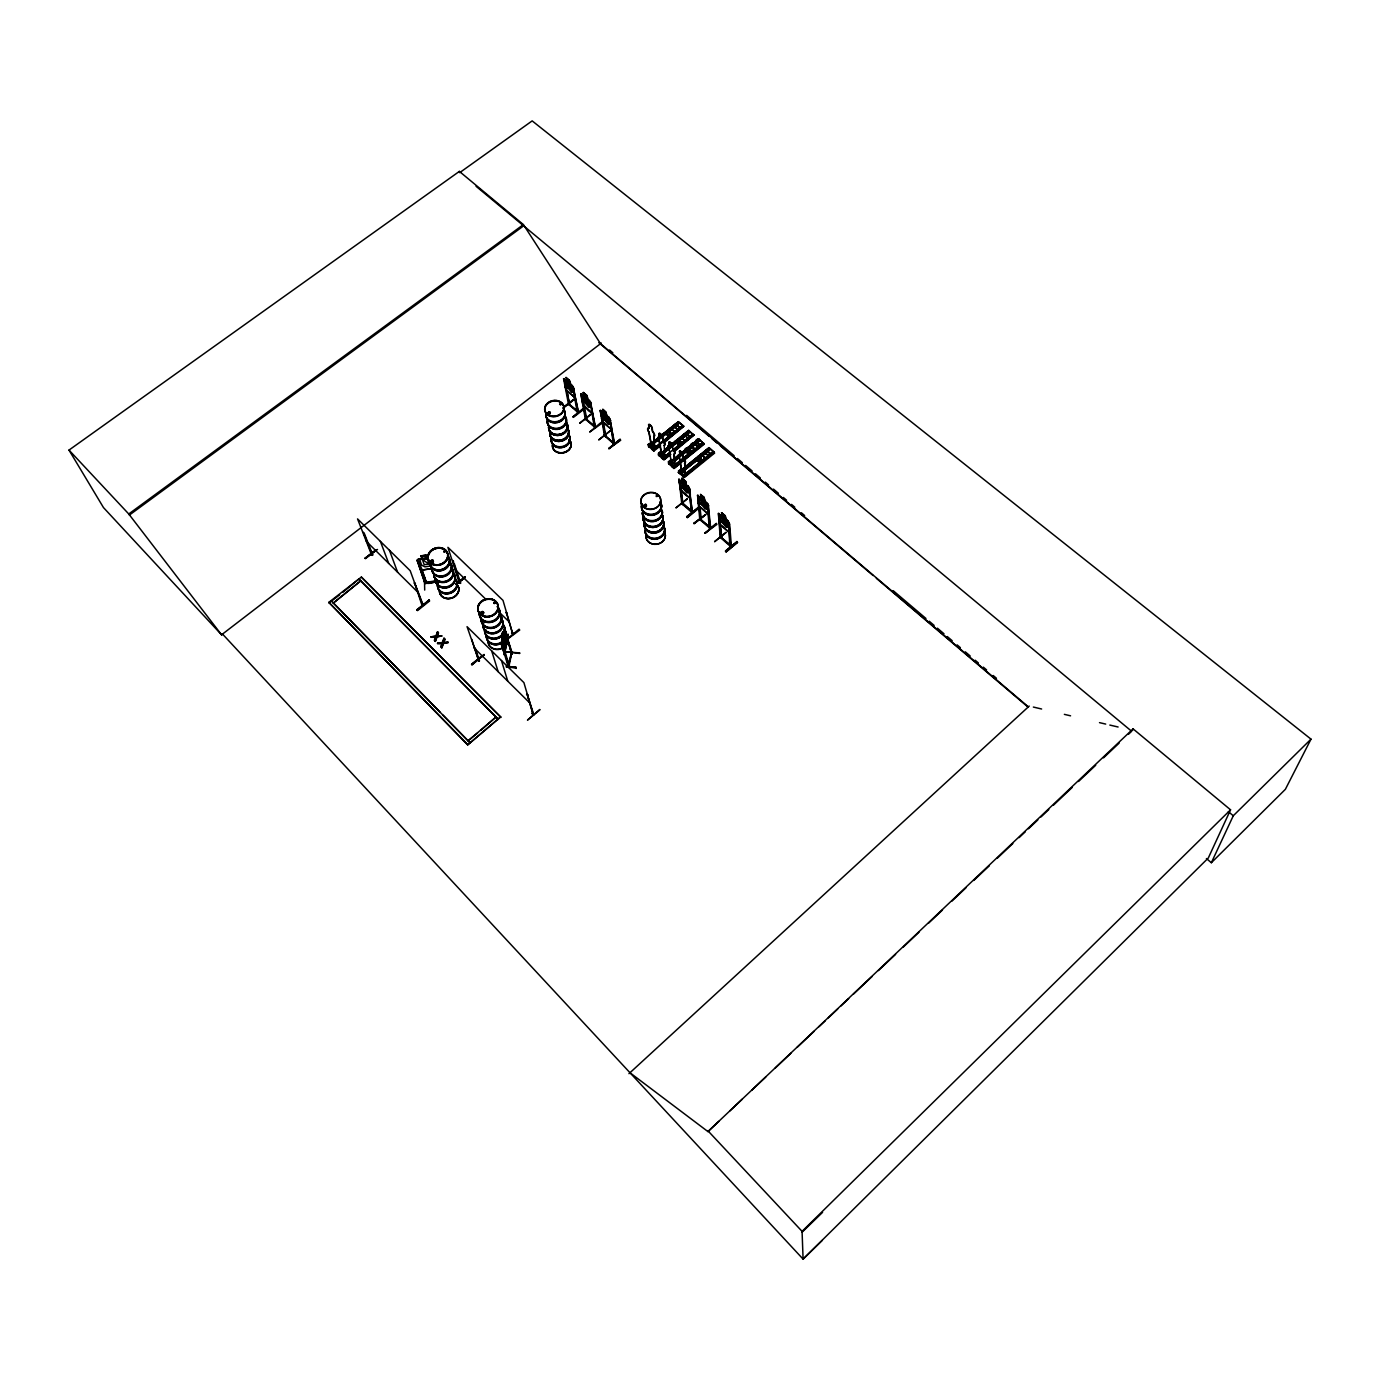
<?xml version="1.0" encoding="UTF-8"?>
<svg xmlns="http://www.w3.org/2000/svg" width="1380" height="1380" viewBox="0 0 1380 1380"><rect width="100%" height="100%" fill="white"/><g stroke="black" fill="none" stroke-linecap="round" stroke-linejoin="round"><path stroke-width="1.5" d="M508.789 665.798L507.909 665.695L511.583 652.826L504.839 630.591L511.773 654.31L512.17 652.947M508.599 665.177L508.22 666.747L501.63 644.512M509.151 665.436L508.858 666.782L511.928 652.016L508.254 666.592M508.944 664.815L502.958 644.84L502.096 646.064L502.958 644.84M511.928 654.034L505.494 632.109L512.17 653.051M650.204 445.568L652.43 444.36M651.584 445.792C652.74 451.726 650.36 443.17 650.48 445.654C653.206 445.999 648.41 442.859 650.084 447.172M652.585 444.998L651.877 444.015M661.244 454.175L661.865 457.418L659.985 453.537L661.451 454.969L660.399 454.244L661.848 454.486L662.072 453.002L662.883 453.848L662.072 452.916M661.089 454.71L659.985 453.537M661.089 454.106L661.244 455.141M670.266 463.283L671.698 463.266L670.128 461.886L671.732 465.974L671.543 463.042M670.577 462.662L671.077 463.68M672.146 461.645L672.716 462.455L672.232 461.489M683.031 471.46C682.652 469.597 681.168 473.443 681.375 471.477M502.803 631.747L501.44 636.404L502.82 631.73L501.492 644.633L504.373 631.178L503.597 634.352M662.279 453.52L662.555 453.02M652.343 445.016L656.535 447.914L656.345 446.413L652.861 448.517L653.016 449.725M501.406 642.045L501.578 644.633L505.011 630.625L503.579 634.593L502.613 631.73L505.649 637.94L505.701 642.321L504.649 646.668L503.459 646.961L502.286 638.94M680.875 472.667L681.134 471.546L681.272 472.805M502.027 642.149L501.889 635.99M729.865 545.135L730.624 545.928M731.262 546.256L729.83 545.962L728.606 523.192L729.606 524.055L731.417 546.497L720.188 536.561M720.412 537.614L730.917 546.721L730.503 544.738M721.723 537.993L720.705 525.763M721.378 537.614L718.859 514.706L719.446 515.896M506.357 667.196L516.275 667.799M516.137 668.524L516.206 667.334L506.408 666.143M709.355 527.885L710.873 528.35L709.199 527.091L709.355 528.005L707.267 505.27L708.647 505.805L707.267 505.27M710.666 527.471L709.355 527.16M699.919 519.587L699.729 518.621L710.735 528.333L708.199 504.511L697.521 495.23L699.781 519.501L710.441 528.764M701.282 520.036L700.212 518.276L700.574 519.553M691.397 511.376L689.068 488.744L692.57 512.394L681.582 502.682M692.07 512.636L681.772 503.648L679.029 479.102L680.012 486.83M683.169 503.303L682.048 502.337L682.824 504.528L681.461 489.589M613.168 442.721C614.635 442.186 614.755 445.723 613.548 442.238M613.307 443.567L614.755 443.998L609.874 419.779L613.358 443.636M478.343 659.726L479.067 661.193L467.044 626.658L523.917 682.634L533.422 715.116L532.145 713.357M532.387 714.236L533.836 714.754L527.005 693.812L533.266 715.133M533.75 714.581L532.025 713.253M605.579 435.338L604.664 434.441L605.182 435.649M614.566 443.843L604.181 434.769M594.211 426.92L590.45 402.856L595.608 427.3C592.244 425.713 596.85 427.593 594.366 425.506M585.741 418.64L594.745 426.679M586.569 418.658L585.586 417.795L586.12 419.813M589.415 400.183L590.64 402.339L580.739 393.731L585.344 419.106L595.211 427.61L590.657 402.184M511.652 632.954L513.015 633.437L511.566 632.989M506.27 612.306L512.929 634.645L503.01 600.404L447.931 547.343L459.212 582.67L460.644 583.102L458.885 581.601M578.548 412.275L568.318 403.288M479.067 661.193L477.791 659.45M697.486 459.281L697.486 460.247M697.435 459.885L698.315 458.419M690.38 451.329L690.38 450.363M453.192 561.746L452.709 560.539L460.23 583.43L459.385 581.239M677.201 442.48L678.063 441.031L680.116 441.497M657.794 496.093L656.794 495.42M657.363 495.765L656.656 496.075M657.398 495.455L656.276 496.61M643.839 505.132L644.374 506.684L645.875 506.495M645.702 506.236L644.218 505.718L645.305 504.235M646.271 506.477L646.271 504.58M371.462 554.57L357.541 518.897L410.205 570.716L422.832 605.423L422.09 603.25L422.211 604.561M422.453 604.561L423.246 605.078L421.866 604.595M423.143 604.975L414.552 582.826L421.694 604.423L423.16 604.906M371.755 554.484L371.755 553.311M519.829 652.913L504.097 651.757M511.238 652.223L511.79 653.292M504.028 644.615L505.097 640.268L503.666 635.438L501.527 642.045M506.046 632.161L505.184 633.386M502.838 634.041L502.148 636.853L502.579 633.178L501.837 635.99M559.625 404.133L560.315 403.478M560.832 404.737L560.625 403.495M549.913 413.931L550.292 412.948M494.299 603.664L493.919 602.474L494.782 603.25M547.601 412.672L548.429 414.259M548.033 413.155L548.343 413.431M504.7 641.717L503.976 644.633L502.596 639.803L503.631 635.438M507.236 641.528C498.542 680.875 511.945 619.637 507.064 637.56M494.558 602.18L494.954 603.112L494.109 602.715M483.052 611.65C485.898 613.565 479.843 615.704 480.809 612.427M481.258 612.858L481.43 611.909M483.138 612.116L481.344 613.462M443.911 551.207L444.809 551.103M444.809 551.81L444.291 550.913M430.646 561.625C429.956 560.039 434.7 563.696 432.199 560.056M431.198 560.315L433.096 560.107L433.165 562.229M586.138 400.511C585.672 398.648 591.192 400.062 587.138 401.908L589.95 407.204L586.586 401.96C585.655 404.996 582.412 401.27 585.775 400.7L583.102 395.525L585.914 400.39M591.313 411.999L592.02 410.24M592.158 410.153L591.416 412.172L583.723 405.444C579.048 395.318 587.518 413.569 591.434 411.896M1132.566 730.417L1133.066 728.864L1230.546 809.801L1208.294 858.015L803.091 1259.112L222.525 634.058L221.559 634.8L103.466 507.564L69 450.087L459.368 171.396L523.4 224.595L600.524 343.689L1028.359 706.87M605.389 417.122C604.664 417.088 610.65 415.604 606.493 418.778L609.287 424.091L605.923 418.83C605.027 421.883 601.594 418.071 605.113 417.571L602.474 412.396L605.665 417.467M610.616 428.852L611.392 426.92M610.702 429.025L611.495 427.041L608.873 417.122L609.995 419.227M441.807 647.893L443.291 643.184L448.138 642.252L443.446 643.598L441.807 647.893L440.858 646.668L442.169 643.304L437.495 643.322L442.428 642.39L444.032 638.164L444.981 639.389L443.705 642.683L448.293 642.683M720.222 537.441L718.376 513.377L727.846 520.674L729.52 530.265M435.338 641.424L436.822 636.715L441.669 635.801L436.977 637.146L435.338 641.424L434.372 640.199L435.701 636.836L431.043 636.853L435.959 635.921L437.564 631.73L438.53 632.954L437.236 636.232L441.807 636.232M437.495 643.322L442.583 642.804L444.032 638.164M431.043 636.853L436.115 636.352L437.564 631.73M441.014 647.099L442.169 643.304M443.705 642.683L444.843 638.957M701.385 520.139L700.039 507.702M434.528 640.613L435.701 636.836M437.236 636.232L438.374 632.523M519.691 653.482L503.976 651.343M691.018 511.169L691.76 511.808M533.646 714.047L532.645 712.994M605.855 436.201L603.405 422.487M477.929 660.071L477.773 659.657M604.337 435.614L614.221 444.291L610.115 419.123M586.828 419.606L584.223 405.72M568.491 404.15L563.575 378.776L573.356 387.297L572.131 385.141M421.694 604.423L422.729 605.32M1206.413 858.533L1211.347 862.724L1233.289 815.753L1311 739.145L532.163 120.888L459.661 172.672L459.368 171.396M372.203 555.278L371.841 554.105L372.669 554.795M371.013 553.553L372.082 554.587M371.289 554.398L372.272 555.26M508.651 665.885L508.927 666.523M684.325 485.915L687.292 486.243L685.412 487.589L688.12 492.884L684.773 487.571C683.428 490.383 680.012 486.467 683.963 486.295L681.409 481.12L684.584 486.26M1311 739.145L1285.367 789.326L1211.347 862.724M702.869 502.079L705.887 502.441L703.938 503.734L706.629 509.03L703.283 503.717C701.834 506.46 698.435 502.527 702.472 502.423L699.936 497.266L703.11 502.406M687.136 450.605C690.759 445.913 690.759 455.762 687.085 451.105M646.237 505.011L644.322 505.666M680.461 442.601L680.03 443.463M646.03 505.96L645.271 504.752M646.582 505.753L645.926 506.684M656.19 495.731L657.449 496.472M677.269 442.118L678.511 441.134M670.214 433.786L669.007 435.011L667.127 434.131M670.059 434.372L670.093 432.734M667.04 433.337L667.834 432.251M707.733 513.722L708.906 512.066L707.819 513.877L699.539 506.65L698.159 502.907L699.66 506.546L707.854 513.619M495.248 603.181L493.85 603.181M481.31 612.651L482.776 611.754M483.017 613.307L483 611.909M503.372 634.576L504.218 633.11M547.912 412.741C551.534 410.153 547.429 416.156 548.671 411.93M560.47 404.116L560.332 404.461M432.975 561.47L433.079 560.522M432.958 561.695L432.751 560.573M433.493 561.505L432.423 562.574L430.715 561.177M728.519 531.886L729.641 530.386M729.761 530.282L728.623 532.059L720.222 524.728L718.894 521.002M650.204 445.343L651.153 445.585M431.595 563.592L429.749 566.128L424.937 566.852L421.625 565.093L419.848 560.056L422.125 558.762L421.176 555.899M426.506 582.877L418.951 561.315L417.519 561.539L418.985 561.781M671.129 462.8L670.904 463.801M697.693 459.178L698.729 458.281M700.557 460.351L699.073 461.3L697.452 460.006M700.298 460.868L700.764 459.264M645.875 506.132L645.512 504.373L646.375 504.614M687.326 450.277L690.259 450.26M690.173 451.415L687.499 451.726M680.271 442.928L678.374 443.825L677.166 442.238M569.112 385.624C570.009 382.691 573.08 386.314 569.94 386.935L572.769 392.317L569.423 386.987C568.681 390.143 565.283 386.383 568.595 385.727L565.921 380.552L568.802 385.382M483.241 613.841L483.535 612.134M667.23 432.992L669.542 432.475M480.93 612.168L482.362 611.478M431.457 560.522L431.526 561.712M561.073 404.34L560.177 404.806M822.377 1240.292L803.091 1259.112L802.073 1231.357L1230.546 809.801M802.091 1232.202L822.566 1212.347M718.911 1121.267L707.957 1131.6L1133.066 728.864M729.848 1110.917L742.354 1099.101M751.738 1090.235L765.814 1076.952M775.198 1068.085L790.826 1053.302M797.088 1047.403L814.286 1031.153M818.961 1026.72L825.223 1020.803M828.345 1017.853L837.729 1008.987M840.851 1006.037L848.666 998.654M853.358 994.221L872.125 976.488M878.387 970.588L895.585 954.339M903.4 946.956L919.028 932.173M928.412 923.306L942.488 910.024M951.855 901.157L965.931 887.858M973.745 880.475L989.391 865.709M997.205 858.308L1012.834 843.542M1019.096 837.643L1025.34 831.726M1028.48 828.776L1037.846 819.91M1040.986 816.96L1048.8 809.56M1053.492 805.144L1072.243 787.411M1078.505 781.494L1095.703 765.245M1103.517 757.861L1119.146 743.096M1128.53 734.229L1131.652 731.279L476.066 186.3M418.485 559.159L417.088 560.487L418.382 559.09L421.935 558.693L420.969 555.83L426.179 555.053L427.11 557.917M628.952 1073.675L1029.221 706.077M539.735 709.475L527.471 720.119L539.908 709.872M527.971 694.761L526.556 694.175M726.104 551.931L737.507 542.392L726.104 551.914L725.466 550.948L736.972 541.581M729.779 545.152L730.779 545.928M729.192 522.779L727.846 520.674M729.606 524.055L728.209 523.52M477.532 733.022L468.079 740.818L496.231 716.824L480.689 730.434M467.665 744.907L500.681 716.858L361.37 577.064L328.837 602.353L467.665 744.907L500.681 716.858M714.685 541.443L726.139 532.508M725.276 515.827L721.533 512.774L725.276 515.827L727.139 521.243L727.553 526.47L725.932 527.125L720.602 520.415L720.17 515.171L721.895 515.809L721.792 512.877M716.306 523.486L704.939 533.284L716.91 524.417L716.289 523.451L705.025 533.301M704.939 533.284L716.393 523.865M725.5 518.639L725.035 515.913M720.222 524.728L719.135 520.985M484.225 654.896L471.46 664.349L482.172 655.586M472.029 664.918L484.07 654.448M484.121 654.724L471.908 664.763M478.722 660.347L478.291 659.088M478.895 660.658L479.171 659.795M507.064 639.095L519.087 629.159L519.725 630.073L507.15 639.389M693.726 523.4L705.68 514.619L693.778 523.4M694.192 523.434L705.68 514.619M705.577 514.447L694.209 523.762M507.219 613.203L505.839 612.651M690.949 511.118L691.984 511.808M704.404 500.492L704.266 497.542L700.574 494.54L704.266 497.542M686.705 516.81L698.073 507.564M686.636 516.741L698.108 507.875L687.275 517.724L698.625 508.427L698.004 507.461M706.715 502.51L708.199 504.511M471.719 639.233L478.722 661.089M698.608 497.749L698.039 496.559L700.833 520.467M689.448 488.382L688.223 486.191L689.448 488.382C691.915 500.354 689.275 499.077 681.168 490.59L679.892 486.743L681.289 490.504L689.396 497.49M690.034 489.589L688.672 489.072M687.533 498.732L676.096 507.771M676.079 507.788L687.43 498.577M682.979 476.169L711.666 453.002M686.447 472.512L683.497 476.186L683.359 475.013L686.861 472.857L687.016 474.341L682.807 470.563M682.669 476.066L713.201 451.502L683.341 476.635M714.167 452.088L683.997 477.049L714.167 452.088L708.958 447.638L678.374 472.374L684.377 477.514L714.65 453.054L708.958 447.638M682.41 481.137L682.1 478.274L685.619 481.327L685.929 484.207M683.687 476.945L714.219 452.364M685.619 481.327L681.962 478.377M684.946 473.564L684.704 462.938A5.175 1.777 51.4 0 0 683.48 457.729L683.135 454.572A2.605 0.897 51.5 0 0 681.202 451.588A2.605 0.897 51.5 0 0 679.616 451.553L679.736 454.9A5.175 1.777 51.4 0 0 679.512 458.85L681.479 470.563L684.946 473.564L684.704 462.938M678.563 470.839L682.065 468.7L679.098 472.374L678.563 470.839L678.788 472.564M678.977 471.201L682.065 468.7M678.477 472.46L708.992 447.948L709.751 448.931M683.566 468.7L708.734 448.069M684.17 469.407L708.026 450.087M678.356 472.339L679.736 473.375L710.372 449.466M684.566 469.58L708.475 450.311M708.716 450.691L680.047 473.823L708.837 450.777M680.513 473.599L680.495 470.891L682.358 474.755L680.219 471.098M455.797 584.068L464.784 576.875M456.142 584.137L465.164 576.961M456.176 584.413L465.198 577.237M456.245 584.689L465.302 577.409M669.455 464.456L668.231 461.869L671.318 459.385M698.573 439.237L668.765 463.404L671.715 459.73M684.635 449.984C699.971 460.264 677.132 450.38 687.706 447.517L692.915 452.261L687.706 447.517M690.431 445.343C705.767 455.59 682.928 445.757 693.485 442.877L698.694 447.603L693.485 442.877M695.537 441.255C710.873 451.467 688.034 441.669 698.591 438.805L703.886 443.705L673.975 468.51L668.403 463.352M670.421 464.387L669.852 462.11L698.591 438.805M671.129 461.593L674.803 464.387L671.129 461.593L669.317 449.656A5.158 1.76 51.6 0 1 669.49 445.671L669.11 442.497A2.588 0.897 51.6 0 1 670.68 442.532A2.588 0.897 51.6 0 1 672.612 445.499L672.733 448.862A5.158 1.76 51.6 0 1 673.992 454.089L674.579 464.577M679.736 454.9L679.961 454.71A5.175 1.777 51.4 0 0 679.754 458.66L681.72 470.373L685.187 473.375M674.078 460.23L679.098 456.142M682.479 453.485L699.591 440.082M674.182 460.316L679.46 456.142M682.582 453.572L699.988 440.617M674.492 460.402L679.529 456.366M682.893 453.658L691.294 446.913M694.658 444.222L699.695 440.168L698.608 439.099L704.249 444.17L683.428 460.748M674.751 460.799L679.788 456.745M683.135 454.055L698.263 441.911M674.837 460.886L698.384 441.997M684.463 463.128A5.175 1.777 51.4 0 0 683.238 457.918L683.135 454.572M673.13 467.182L676.079 463.507L676.649 465.353L674.061 463.111M672.629 467.165L694.037 449.38M697.418 446.723L700.747 443.981M672.215 466.992L702.8 442.635L703.576 443.618M701.661 444.602L672.543 466.957M681.151 461.42L673.63 468.044M684.342 458.85L703.766 443.204M673.889 468.424L680.375 463.387M416.881 609.736L429.007 600.076M416.812 609.667L417.519 610.633L429.629 600.921L428.921 599.972M688.706 430.37L665.022 449.587L688.706 430.37L693.968 435.252M662.003 452.381L658.916 454.848C657.26 451.277 665.833 449.466 658.76 453.658M663.642 451.018L687.136 432.233M687.378 432.613L658.864 455.417L687.499 432.699M688.499 430.819L690.104 432.199L659.174 455.676L659.916 456.349M664.539 451.795L688.034 433.01M664.901 452.261L676.752 442.945M679.995 440.186L688.499 433.562M669.317 449.656L669.093 449.845A5.158 1.76 51.6 0 1 669.248 445.861L669.11 442.497M672.733 448.862L672.974 448.673A5.158 1.76 51.6 0 1 674.234 453.899L674.803 464.387M663.245 458.609L663.107 457.418L666.195 454.952L666.782 456.78L664.211 454.555M669.473 453.227L662.366 458.419L690.863 435.528M662.452 458.505L669.404 453.002M672.526 450.449L692.898 434.183L693.674 435.166M674.51 449.19L684.584 441.117M687.93 438.426L692.657 434.321M669.852 453.692L663.004 458.988L669.731 453.606M674.768 449.57L684.825 441.514M688.189 438.823L692.967 434.407M674.855 449.656L693.346 434.873M658.364 453.313L658.571 454.796C665.781 462.11 662.107 460.437 670.042 453.865M673.423 451.226L693.847 434.769M663.452 459.368L670.404 453.865M673.733 451.312L693.899 435.045L674.078 451.777M664.004 459.851L670.852 454.555M659.157 441.255L659.381 441.065A5.141 1.76 51.7 0 1 659.519 437.063L659.123 433.889A2.588 0.88 51.8 0 1 660.675 433.889A2.588 0.88 51.8 0 1 662.59 436.873L662.986 440.048A5.141 1.76 51.7 0 1 664.263 445.274L664.694 456.004L661.279 453.037L659.157 441.255A5.141 1.76 51.7 0 1 659.278 437.253L659.123 433.889M664.263 445.274L664.039 445.464A5.141 1.76 51.7 0 0 662.745 440.237L662.986 440.048M652.533 449.707L680.599 426.782M681.272 427.369L652.792 450.104L659.795 445.016M662.935 442.169L683.583 426.006L678.46 421.642L653.051 441.997L678.46 421.642M660.158 445.016L653.12 450.398L652.102 449.5M663.176 442.376L683.583 426.006M653.896 451.053L653.102 450.363L660.227 445.223M663.487 442.463L683.704 426.489L682.634 425.437L652.43 449.621M660.606 445.688L653.879 451.053M663.832 442.928L683.635 426.282L678.149 421.952L653.447 442.169M415.449 583.706L414.121 583.171M653.706 436.546L653.93 436.356A5.123 1.742 51.8 0 0 652.619 431.112L652.205 427.921A2.57 0.88 51.9 0 0 650.273 424.954A2.57 0.88 51.9 0 0 648.755 424.954L648.945 428.335A5.123 1.742 51.8 0 0 648.859 432.354L651.067 444.17L654.465 447.12L653.706 436.546A5.123 1.742 51.8 0 0 652.378 431.302L651.964 428.111A2.57 0.88 51.9 0 0 650.049 425.144A2.57 0.88 51.9 0 0 648.514 425.144M648.152 444.446L651.636 442.325L651.791 443.532L648.721 445.982L648.152 444.446L649.394 447.034M648.548 444.774L651.636 442.325M677.149 423.884L648.669 446.568L665.539 433.303M673.889 426.644L677.269 423.971M679.564 423.005L648.997 446.861L677.891 424.35M662.745 440.237L662.59 436.873M678.253 424.816L649.325 446.827M648.945 428.335L648.755 424.954M648.859 432.354L649.083 432.164A5.123 1.742 51.8 0 1 648.031 430.077M613.117 442.808L604.716 435.304M620.086 439.323L608.891 448.69L620.69 440.255L620.068 439.306L608.873 448.259M608.96 448.69L620.275 439.858M598.799 439.72L610.029 430.888M598.903 439.875L610.133 431.043M377.516 549.464L364.993 558.348L375.481 550.102M364.993 558.348L375.843 550.189M375.912 550.465L365.407 558.71M606.7 415.225L609.218 423.246L607.942 424.126L602.784 417.623L601.852 412.137L603.353 412.62L602.87 409.36L606.079 412.379L606.614 415.225L606.079 412.379L602.87 409.36M589.916 431.923L601.577 423.522L600.938 422.573L589.795 431.871M610.84 428.921L602.922 422.228L600.197 410.464L608.839 417.174M610.805 420.572L609.477 420.089M591.054 413.931L579.824 423.022M604.578 434.459L604.475 435.839L600.197 410.464M600.835 411.896L605.441 436.58M601.542 418.33L602.922 422.228M363.32 532.249L372.376 555.364L371.807 554.432M573.959 391.782L573.218 387.832L578.634 412.413L577.15 411.137M577.996 411.775L577.478 410.585L577.547 411.464M584.12 408.204L572.838 416.933L584.033 407.825M584.585 408.67L573.373 417.398M591.365 403.65L590.053 403.167M563.075 408.342L574.166 399.51M583.309 392.558L586.741 395.336L588.88 400.838L589.846 406.358L588.622 407.255L583.499 400.804L582.498 395.284L583.964 395.732L583.309 392.558L586.741 395.336M568.87 403.84L568.802 402.977L569.457 404.495M581.532 395.077L586.259 419.813M587.276 398.32L586.517 395.439M329.13 603.008L339.687 594.797M342.947 592.261L359.007 578.91L498.456 719.463L359.266 579.566M574.115 388.608L572.821 388.142L577.254 412.034M574.839 395.249L574.287 397.199L566.68 390.557L565.11 386.745L566.801 390.454L574.304 396.94M564.144 406.617L574.115 399.165L562.971 407.825M564.386 380.138L569.561 405.099L564.386 380.138L564.886 381.225M569.319 380.397L566.059 377.551L569.319 380.397L571.613 385.814L572.666 391.351L571.493 392.3L566.386 385.865L565.317 380.328L566.749 380.742L566.18 377.464M570.009 383.295L569.457 380.311M69 450.087L128.754 513.981L221.559 634.8L601.352 343.051M221.645 634.886L222.611 634.144M564.403 378.62L563.575 378.776M129.375 515.068L523.641 225.854M128.754 513.981L523.4 224.595M669.749 434.407L668.11 434.786M444.929 552.017L443.791 552.155M431.578 560.694L432.527 560.487M432.768 561.66L431.75 561.798M549.809 413.759L547.653 413.534M424.712 590.088L424.385 576.719M482.552 613.341L481.051 612.841M482.81 613.893L481.068 613.686M699.902 460.868L697.607 460.351M679.633 443.446L677.96 443.446M478.101 658.985L479.481 660.848L475.255 648.082M700.212 519.104L709.596 526.815M720.653 537.044L730.175 544.876M503.389 646.961L504.597 646.668L505.649 637.94M437.081 635.818L441.669 635.801M443.549 642.269L448.138 642.252M431.198 637.284L435.856 637.267M437.65 643.736L442.325 643.718M580.859 393.869L581.791 393.628M426.472 582.291L436.511 580.721M425.057 582.826L436.546 581.187M436.701 581.273C427.093 585.689 422.936 581.705 426.282 582.567M436.736 581.739L425.161 583.55L417.071 560.297M420.986 555.985L426.179 555.191L426.972 558.038L418.382 559.09M432.199 568.577L422.159 570.13L419.606 567.525L422.246 569.975L432.199 568.422A10.04 8.418 -17.4 0 0 444.757 576.391A10.04 8.418 -17.4 0 0 449.587 562.385M600.076 410.567L601.145 410.481M548.654 411.878L549.775 411.982M548.792 413.621L549.568 412.223M698.746 458.522L700.626 459.178M459.402 581.36L460.437 582.239M459.643 582.136L460.541 582.998L454.227 563.299M569.561 405.099L567.18 390.833M577.444 410.861L568.577 404.288L578.255 412.724L573.39 387.142M512.084 632.54L513.239 634.127M512.308 633.299L512.808 634.541M691.656 510.652L692.173 512.722L689.448 488.227M709.769 527.488L708.423 513.136M720.757 537.148L718.497 513.515L719.377 513.619M678.891 479.205L688.172 486.243M697.521 495.472L698.487 495.437M693.536 435.045L688.741 430.681M703.438 443.48L673.526 467.958L672.991 465.991M648.307 446.085L653.516 450.57M658.26 454.917L659.312 455.814M660.52 454.934L661.193 454.52M671.301 463.232L671.888 461.869M678.926 440.841L680.53 442.118M432.026 562.609L430.836 561.798M482.241 611.616L483.138 611.668M482.224 611.737L483.104 612.444M503.683 651.36L504.804 652.464L503.648 651.533M506.408 666.247L516.189 667.454M506.495 666.523L516.327 667.748M507.15 640.665L505.063 640.268M1033.361 707.06L1041.624 709.01M1064.36 714.357L1070.57 715.823M1099.498 722.637L1105.708 724.086M1109.831 725.069L1118.111 727.001M644.77 506.632L643.77 505.442M431.009 561.005L431.699 561.902M709.406 448.638L679.133 473.03M653.43 450.484L652.861 448.517M668.8 464.06L698.936 439.703M578.116 412.724L574.701 395.732M586 418.778L582.257 399.027M595.073 427.628L591.502 408.739M605.285 436.598L601.18 413.862M613.876 443.239L609.874 419.779M682.686 504.528L680.03 484.622M725.984 532.318L714.65 541.754M700.488 519.242L698.039 496.559M710.165 528.609L708.078 504.442M720.774 536.337L721.671 537.13M730.676 546.721L729.071 522.71M667.73 434.89L666.971 433.803M700.005 458.419L700.781 459.506M421.159 558.848L431.733 565.8M549.464 412.016L550.396 412.741M512.153 652.757L511.928 652.016M486.519 630.832L485.967 629.884M629.97 1072.743L707.957 1131.6M1228.373 811.664L1233.289 815.753M609.546 350.003L612.823 352.78M686.602 415.38L734.143 455.711M737.42 458.505L742.337 462.68M745.614 465.457L752.169 471.011M755.447 473.806L760.363 477.98M765.296 482.138L768.574 484.932M773.49 489.107L778.406 493.281M783.323 497.438L786.6 500.233M791.516 504.407L794.794 507.185M801.349 512.739L804.626 515.534M893.153 590.64L925.946 618.464M929.223 621.241L934.139 625.416M937.417 628.193L943.989 633.765M947.267 636.542L952.183 640.717M957.099 644.891L960.377 647.668M965.293 651.843L970.209 656.018M975.125 660.192L978.403 662.969M983.319 667.144L986.614 669.921M993.169 675.493L996.446 678.27M598.834 342.689L708.854 436.097M712.149 438.892L717.065 443.066M720.36 445.861L873.074 575.512M876.352 578.306L1027.427 706.577M653.223 444.774L656.104 447.258L655.948 446.068M683.652 471.149L686.585 473.685M664.936 455.814L661.52 452.847L659.381 441.065M649.756 444.653L651.308 446.016M669.852 462.11L671.267 463.042M663.107 457.418L663.694 459.264M683.359 475.013L683.928 476.842M651.912 448.31L650.014 444.446M680.771 473.375L682.358 474.755M680.53 481.31L679.167 480.792L682.721 504.425M603.112 422.09L610.736 428.766M720.429 524.607L728.657 531.783M591.14 414.414L579.928 423.177M737.524 542.461L736.886 541.477M691.346 510.79L681.962 502.355M595.522 427.162L585.344 418.33M452.709 560.539L453.623 561.401M455.038 569.44L485.984 599.403M498.352 611.392L509.186 621.88M366.269 541.253L418.088 592.486M473.961 647.755L529.834 703.024M500.888 717.462L361.37 577.064M333.029 602.681L439.979 712.08M442.997 715.15L470.097 742.889L331.528 601.145M328.837 602.353L467.441 744.32M707.768 1130.617L802.073 1231.357M669.852 432.457L670.318 433.665M677.649 443.463L677.218 442.601M549.654 412.154L549.809 412.327M424.988 583.567L417.26 560.315M513.032 633.23L512.584 634.541M682.91 475.962L683.583 476.859M533.474 713.77L533.059 715.013M687.257 451.674L687.05 450.743M680.34 441.531L680.564 442.48M364.182 533.094L372.79 555.036M380.363 541.34L388.729 563.454M389.419 550.258L397.63 572.269M421.694 569.147L426.713 583.309M491.677 650.912L498.163 671.698M501.457 660.537L507.771 681.202M501.354 644.495L503.562 651.533M502.406 644.77L508.806 666.661M512.014 654.034L510.928 653.189L511.238 654.241M649.083 432.164L651.291 443.998L654.689 446.93L653.93 436.356M580.98 393.766L582.412 401.632M583.43 392.455L584.102 395.629M651.239 441.997L651.446 443.498M661.451 450.846L661.641 452.347M661.831 454.675L662.141 457.194M666.195 454.952L666.333 456.142M671.698 463.266L672.008 465.767M676.079 463.507L676.217 464.698M681.668 468.355L681.823 469.838M682.1 478.274L682.41 481.448L680.771 480.861L681.375 486.191L686.636 492.832L688.137 492.091L685.515 481.327M689.293 490.814L691.518 511.463M700.816 494.644L701.109 497.49M700.695 494.437L700.971 497.594L699.298 497.007L699.815 502.286L705.111 508.961L706.664 508.254L706.163 502.993L704.024 497.645M721.654 512.67L721.895 515.809M730.158 544.634L729.244 531.317M500.699 615.152A10.212 8.746 -16.5 0 1 493.281 628.159A10.212 8.746 -16.5 0 1 481.499 619.517M500.75 618.24A10.178 8.729 -16.6 0 1 496.041 632.678A10.178 8.729 -16.6 0 1 483.017 624.416M500.681 618.033A10.178 8.729 -16.6 0 1 495.989 632.471A10.178 8.729 -16.6 0 1 482.948 624.209A10.178 8.729 -16.6 0 0 495.989 632.489A10.178 8.729 -16.6 0 0 500.699 618.033A10.143 8.694 -16.6 0 1 495.938 632.316A10.143 8.694 -16.6 0 1 482.948 624.071M499.301 612.893A10.35 8.867 -16.5 0 1 494.506 627.555A10.35 8.867 -16.5 0 1 481.258 619.172M499.198 612.582A10.35 8.867 -16.5 0 1 494.42 627.262A10.35 8.867 -16.5 0 1 481.172 618.861M500.405 614.169A10.212 8.746 -16.5 0 1 492.988 627.176A10.212 8.746 -16.5 0 1 481.189 618.516M497.542 606.959A10.402 8.901 -16.5 0 1 492.729 621.673A10.402 8.901 -16.5 0 1 479.412 613.255M497.456 606.648A10.402 8.901 -16.5 0 1 492.643 621.38A10.402 8.901 -16.5 0 1 479.326 612.944M497.249 606.389A10.264 8.78 -16.5 0 1 492.488 620.914A10.264 8.78 -16.5 0 1 479.343 612.599M497.542 607.39A10.264 8.763 -16.5 0 1 494.023 621.397A10.264 8.763 -16.5 0 1 479.757 615.911M502.286 620.62A10.126 8.694 -16.6 0 1 493.626 633.765A10.126 8.694 -16.6 0 1 483.793 622.656M500.819 618.464A10.178 8.729 -16.6 0 1 496.11 632.903A10.178 8.729 -16.6 0 1 483.086 624.64M505.459 634.352A9.988 8.608 -16.7 0 1 507.736 640.544M507.185 642.804A9.988 8.608 -16.7 0 1 505.994 644.909M502.079 648.082A9.988 8.608 -16.7 0 1 492.212 648.031A9.988 8.608 -16.7 0 1 488.054 640.423M504.166 629.884A10.057 8.659 -16.7 0 1 506.46 636.094M500.75 643.701A10.057 8.659 -16.7 0 1 486.761 638.267M504.166 629.47A10.195 8.78 -16.7 0 1 506.495 635.766M500.716 643.477A10.195 8.78 -16.7 0 1 490.659 643.425A10.195 8.78 -16.7 0 1 486.416 635.663M504.08 629.177A10.195 8.78 -16.7 0 1 506.408 635.473M502.855 641.769A10.195 8.78 -16.7 0 1 491.694 643.649A10.195 8.78 -16.7 0 1 486.329 635.369M503.873 625.968A10.109 8.677 -16.6 0 1 504.77 630.367M501.25 636.594A10.109 8.677 -16.6 0 1 490.193 638.457A10.109 8.677 -16.6 0 1 484.863 630.281M503.89 625.571A10.247 8.797 -16.6 0 1 504.821 630.039M503.027 634.507A10.247 8.797 -16.6 0 1 491.228 638.63A10.247 8.797 -16.6 0 1 484.622 629.936M503.804 625.261A10.247 8.815 -16.6 0 1 504.735 629.729M502.941 634.196A10.247 8.815 -16.6 0 1 491.142 638.319A10.247 8.815 -16.6 0 1 484.535 629.642M503.579 624.985A10.109 8.694 -16.6 0 1 496.248 637.905A10.109 8.694 -16.6 0 1 484.57 629.315M505.27 630.746A10.057 8.659 -16.7 0 1 506.184 635.145M502.665 641.355A10.057 8.659 -16.7 0 1 491.659 643.201A10.057 8.659 -16.7 0 1 486.347 635.042M505.563 634.679A10.005 8.625 -16.7 0 1 507.857 640.872M507.305 643.132A10.005 8.625 -16.7 0 1 506.115 645.236M502.182 648.445A10.005 8.625 -16.7 0 1 492.315 648.376A10.005 8.625 -16.7 0 1 488.141 640.769M451.174 567.232A10.005 8.418 -17.5 0 1 446.361 581.221A10.005 8.418 -17.5 0 1 433.7 573.252M451.105 567.128A9.971 8.384 -17.5 0 1 446.309 581.049A9.971 8.384 -17.5 0 1 433.7 573.114M449.587 561.953A10.178 8.539 -17.4 0 1 444.671 576.15A10.178 8.539 -17.4 0 1 431.819 568.06M449.483 561.643A10.178 8.539 -17.4 0 1 444.567 575.84A10.178 8.539 -17.4 0 1 431.699 567.749M449.259 561.367A10.04 8.435 -17.4 0 1 444.412 575.374A10.04 8.435 -17.4 0 1 431.716 567.404M447.603 555.847A10.229 8.573 -17.4 0 1 442.652 570.095A10.229 8.573 -17.4 0 1 429.732 561.988M447.5 555.536A10.247 8.573 -17.4 0 1 442.549 569.785A10.247 8.573 -17.4 0 1 429.629 561.677M449.725 560.142A10.091 8.453 -17.4 0 1 441.462 570.699A10.091 8.453 -17.4 0 1 430.06 564.575M447.603 556.278A10.091 8.453 -17.4 0 1 448.966 558.072M452.675 569.44A10.005 8.418 -17.5 0 1 445.24 582.015A10.005 8.418 -17.5 0 1 433.855 573.683M455.124 579.428A9.884 8.349 -17.6 0 1 450.38 593.297A9.884 8.349 -17.6 0 1 437.874 585.379M455.107 579.014A10.022 8.453 -17.6 0 1 454.952 590.053A10.022 8.453 -17.6 0 1 442.393 592.883A10.022 8.453 -17.6 0 1 438.219 582.826M455.02 578.703A10.022 8.453 -17.6 0 1 454.865 589.743A10.022 8.453 -17.6 0 1 442.29 592.589A10.022 8.453 -17.6 0 1 438.115 582.515M439.444 589.95A9.833 8.297 -17.6 0 0 450.656 598.161A9.833 8.297 -17.6 0 0 457.918 585.775A9.867 8.332 -17.6 0 1 450.691 598.334A9.867 8.332 -17.6 0 1 439.461 590.071M454.796 578.444A9.902 8.349 -17.6 0 1 450.053 592.313A9.902 8.349 -17.6 0 1 437.529 584.395M453.192 573.511A9.936 8.366 -17.5 0 1 448.431 587.414A9.936 8.366 -17.5 0 1 435.856 579.496M453.192 573.08A10.074 8.487 -17.5 0 1 448.345 587.19A10.074 8.487 -17.5 0 1 435.597 579.152M453.089 572.769A10.091 8.487 -17.5 0 1 448.241 586.88A10.091 8.487 -17.5 0 1 435.494 578.841M454.227 574.27A9.953 8.366 -17.5 0 1 446.844 586.776A9.953 8.366 -17.5 0 1 435.511 578.496M458.022 586.103A9.815 8.297 -17.6 0 1 451.984 598.127A9.815 8.297 -17.6 0 1 439.634 592.451M452.743 569.785A9.971 8.384 -17.5 0 1 446.602 581.946A9.971 8.384 -17.5 0 1 434.062 576.219M679.374 451.743A2.605 0.897 51.5 0 1 680.978 451.777A2.605 0.897 51.5 0 1 682.893 454.762M668.869 442.687A2.588 0.897 51.6 0 1 670.456 442.721A2.588 0.897 51.6 0 1 672.37 445.688M658.881 434.062A2.588 0.88 51.8 0 1 660.434 434.079A2.588 0.88 51.8 0 1 662.348 437.063M647.807 429.214A5.123 1.742 51.8 0 1 649.187 428.145M643.805 516.172A9.902 8.332 -8.1 0 0 654.034 526.643A9.902 8.332 -8.1 0 0 661.969 514.136A9.815 8.28 -8.1 0 1 653.999 526.436A9.815 8.28 -8.1 0 1 643.856 516.034M660.434 502.734A9.971 8.366 -8.1 0 1 652.43 515.309A9.971 8.366 -8.1 0 1 642.131 504.787M660.295 501.665A9.988 8.384 -8.1 0 1 652.274 514.24A9.988 8.384 -8.1 0 1 641.976 503.717M662.159 511.1A9.919 8.349 -8.1 0 1 653.309 521.606A9.919 8.349 -8.1 0 1 642.614 513.291M660.502 502.303A10.126 8.487 -8.1 0 1 652.395 515.05A10.126 8.487 -8.1 0 1 641.942 504.39M660.468 501.975A10.126 8.487 -8.1 0 1 652.343 514.723A10.126 8.487 -8.1 0 1 641.907 504.062M662.003 514.412A9.902 8.332 -8.1 0 1 654.068 526.918A9.902 8.332 -8.1 0 1 643.839 516.431M662.245 510.704A10.074 8.47 -8.1 0 1 653.275 521.364A10.074 8.47 -8.1 0 1 642.425 512.929M662.193 510.393A10.074 8.47 -8.1 0 1 653.223 521.036A10.074 8.47 -8.1 0 1 642.373 512.601M662.02 510.048A9.936 8.349 -8.1 0 1 653.171 520.553A9.936 8.349 -8.1 0 1 642.442 512.239M664.298 531.731A9.746 8.263 -8.1 0 1 656.483 544.117A9.746 8.263 -8.1 0 1 646.409 533.715M663.125 518.794A9.902 8.332 -8.1 0 1 651.515 527.125A9.902 8.332 -8.1 0 1 643.874 516.638M662.02 514.619A9.902 8.332 -8.1 0 1 662.9 516.62M663.677 522.658A9.833 8.297 -8.1 0 1 653.654 533.18A9.833 8.297 -8.1 0 1 644.788 522.675M663.625 526.815A9.781 8.263 -8.1 0 1 657.053 539.011A9.781 8.263 -8.1 0 1 645.236 530.972M662.883 520.243A9.971 8.418 -8.1 0 1 654.896 532.852A9.971 8.418 -8.1 0 1 644.598 522.278M663.728 521.951A9.971 8.418 -8.1 0 1 653.551 532.611A9.971 8.418 -8.1 0 1 644.546 521.968M664.315 531.921A9.746 8.263 -8.1 0 1 656.5 544.307A9.746 8.263 -8.1 0 1 646.427 533.922M663.694 526.401A9.919 8.384 -8.1 0 1 657.035 538.769A9.919 8.384 -8.1 0 1 645.047 530.61M663.659 526.091A9.919 8.384 -8.1 0 1 656.984 538.459A9.919 8.384 -8.1 0 1 644.995 530.3M663.487 525.797A9.781 8.28 -8.1 0 1 656.914 537.993A9.781 8.28 -8.1 0 1 645.081 529.937M643.494 519.121A9.85 8.297 -8.1 0 0 652.843 527.471A9.85 8.297 -8.1 0 0 663.125 519.104A9.815 8.263 -8.1 0 1 652.843 527.436A9.815 8.263 -8.1 0 1 643.529 519.121M566.525 421.504A9.608 7.814 -11.1 0 1 555.088 429.387A9.608 7.814 -11.1 0 1 547.998 419.572M565.593 417.571A9.608 7.814 -11.1 0 1 566.386 419.468M548.636 427.076A9.574 7.797 -11.1 0 0 559.935 434.648A9.574 7.797 -11.1 0 0 566.68 423.056A9.522 7.763 -11.1 0 1 559.918 434.596A9.522 7.763 -11.1 0 1 548.705 427.076M566.645 422.832A9.574 7.797 -11.1 0 1 559.883 434.424A9.574 7.797 -11.1 0 1 548.585 426.851M565.627 417.139A9.746 7.918 -11.1 0 1 558.762 428.904A9.746 7.918 -11.1 0 1 547.291 421.228M565.559 416.795A9.746 7.918 -11.1 0 1 558.693 428.559A9.746 7.918 -11.1 0 1 547.205 420.883M565.369 416.467A9.608 7.814 -11.1 0 1 558.59 428.076A9.608 7.814 -11.1 0 1 547.256 420.503M564.282 410.964A9.66 7.832 -11.1 0 1 557.468 422.608A9.66 7.832 -11.1 0 1 546.101 415.018M564.317 410.533A9.781 7.935 -11.1 0 1 557.417 422.332A9.781 7.935 -11.1 0 1 545.876 414.621M564.265 410.188A9.798 7.935 -11.1 0 1 557.348 421.987A9.798 7.935 -11.1 0 1 545.807 414.293M564.058 409.843A9.66 7.832 -11.1 0 1 557.227 421.487A9.66 7.832 -11.1 0 1 545.859 413.897M566.559 422.694A9.522 7.763 -11.1 0 1 559.832 434.217A9.522 7.763 -11.1 0 1 548.619 426.696M567.887 434.441A9.47 7.745 -11.1 0 1 563.764 447.206A9.47 7.745 -11.1 0 1 551.414 440.03M568.957 439.772A9.436 7.728 -11.1 0 1 564.851 452.519A9.436 7.728 -11.1 0 1 552.518 445.343M567.905 433.993A9.591 7.849 -11.1 0 1 563.73 446.948A9.591 7.849 -11.1 0 1 551.207 439.668M567.836 433.665A9.608 7.849 -11.1 0 1 563.661 446.62A9.608 7.849 -11.1 0 1 551.138 439.34M567.663 433.372A9.47 7.745 -11.1 0 1 563.54 446.154A9.47 7.745 -11.1 0 1 551.189 438.961M567.956 429.646A9.488 7.745 -11.1 0 1 561.263 441.152A9.505 7.763 -11.1 0 1 550.051 433.631A9.488 7.745 -11.1 0 0 561.263 441.152A9.505 7.763 -11.1 0 0 567.974 429.629M568.008 429.197A9.643 7.866 -11.1 0 1 561.212 440.893A9.643 7.866 -11.1 0 1 549.844 433.251M567.956 428.87A9.643 7.866 -11.1 0 1 561.143 440.565A9.643 7.866 -11.1 0 1 549.775 432.923M567.732 428.559A9.505 7.745 -11.1 0 1 561.039 440.065A9.522 7.763 -11.1 0 1 549.827 432.544A9.505 7.745 -11.1 0 0 561.039 440.065A9.522 7.763 -11.1 0 0 567.749 428.542M566.766 423.677A9.539 7.763 -11.1 0 1 560.039 435.2A9.539 7.763 -11.1 0 1 548.809 427.679A9.522 7.745 -11.1 0 0 560.039 435.183A9.522 7.745 -11.1 0 0 566.749 423.66M566.732 423.315A9.574 7.797 -11.1 0 1 561.177 434.562A9.574 7.797 -11.1 0 1 548.826 429.37M503.976 635.162L504.08 639.958L502.406 641.562L504.011 641.562L504.166 647.703L504.407 641.183C506.408 642.218 506.943 637.94 504.476 639.613L504.356 633.782L503.976 635.162M644.15 505.011L644.15 505.011M727.484 527.229L724.138 521.899C722.551 524.573 719.308 520.674 723.327 520.605L720.809 515.447L723.983 520.588C725.483 518 728.916 522.002 724.811 521.933L727.484 527.229M736.989 541.874L725.518 551.396L737.006 541.943M429.111 600.369L416.984 610.098L429.111 600.369M360.853 580.756L333.356 603.025L360.853 580.756M425.333 555.899L422.211 556.364L425.644 556.813L425.333 555.899M427.283 558.934L422.453 559.676L424.195 564.713L429.025 564.023L427.283 558.934M680.53 428.438L675.424 424.074L680.53 428.438M690.811 437.201L685.653 432.82L690.811 437.201M711.114 454.555L705.905 450.104L711.114 454.555M678.494 430.06L673.388 425.696L678.494 430.06M688.758 438.84L683.618 434.441L688.758 438.84M709.061 456.211L703.852 451.743L709.061 456.211M675.441 432.492L670.335 428.111L675.441 432.492M685.705 441.29L680.564 436.891L685.705 441.29M706.008 458.678L700.798 454.227L706.008 458.678M672.716 434.648L667.61 430.267L672.716 434.648M682.979 443.463L677.839 439.047L682.979 443.463M703.265 460.886L698.073 456.418L703.265 460.886M669.662 437.098L664.556 432.699L669.662 437.098M679.926 445.913L674.786 441.497L679.926 445.913M700.195 463.352L695.002 458.885L700.195 463.352M568.784 380.432L566.818 378.724L568.974 381.432L568.784 380.432M586.052 395.456L584.068 393.731L586.241 396.457L586.052 395.456M605.51 412.379L603.509 410.636L605.682 413.362L605.51 412.379M684.842 481.396L682.738 479.55L684.963 482.362L684.842 481.396M703.472 497.594L701.333 495.731L703.576 498.56L703.472 497.594M724.466 515.861L722.292 513.981L724.552 516.81L724.466 515.861M569.992 384.399L566.939 381.743L568.008 387.297L571.044 389.936L569.992 384.399M587.225 399.406L584.154 396.716L585.137 402.236L588.208 404.909L587.225 399.406M606.648 416.312L603.526 413.603L604.44 419.072L607.545 421.78L606.648 416.312M685.808 485.26L682.531 482.396L683.117 487.709L686.395 490.573L685.808 485.26M704.386 501.44L701.075 498.542L701.592 503.821L704.887 506.719L704.386 501.44M725.328 519.673L721.964 516.741L722.395 521.985L725.742 524.9L725.328 519.673M484.449 616.256A10.298 8.78 -16.4 0 0 497.973 605.354A10.298 8.78 -16.4 0 0 481.396 601.335A10.298 8.78 -16.4 0 0 484.449 616.256A10.333 8.815 -16.4 0 0 498.025 605.372A10.333 8.815 -16.4 0 0 481.379 601.335A10.333 8.815 -16.4 0 0 484.449 616.308M484.622 616.774A10.298 8.78 -16.4 0 0 498.128 605.872A10.298 8.78 -16.4 0 0 481.568 601.852A10.298 8.78 -16.4 0 0 484.622 616.774M484.501 616.481A10.333 8.815 -16.4 0 0 498.077 605.544A10.333 8.815 -16.4 0 0 481.43 601.508A10.333 8.815 -16.4 0 0 484.501 616.481M434.286 564.575A10.16 8.487 -17.3 0 0 447.741 553.966A10.16 8.487 -17.3 0 0 431.491 550.102A10.16 8.487 -17.3 0 0 434.286 564.575A10.109 8.453 -17.3 0 0 447.672 553.966A10.109 8.453 -17.3 0 0 431.526 550.12A10.109 8.453 -17.3 0 0 434.303 564.506M434.476 565.041A10.126 8.453 -17.3 0 0 447.862 554.484A10.126 8.453 -17.3 0 0 431.699 550.637A10.126 8.453 -17.3 0 0 434.476 565.041M434.476 565.024A10.091 8.435 -17.3 0 0 447.845 554.467A10.091 8.435 -17.3 0 0 431.699 550.637A10.091 8.435 -17.3 0 0 434.476 565.024M434.338 564.748A10.16 8.487 -17.3 0 0 447.793 554.139A10.16 8.487 -17.3 0 0 431.561 550.275A10.16 8.487 -17.3 0 0 434.338 564.748M441.117 569.664A10.074 8.435 -17.4 0 0 448.621 557.054A10.109 8.453 -17.4 0 1 441.134 569.681A10.109 8.453 -17.4 0 1 429.646 561.315A10.074 8.435 -17.4 0 0 441.117 569.664M645.34 508.099A10.04 8.418 -8.1 0 0 660.744 500.733A10.04 8.418 -8.1 0 0 646.116 493.454A10.04 8.418 -8.1 0 0 645.34 508.099M645.409 508.392A10.005 8.384 -8.1 0 0 660.744 501.043A10.005 8.384 -8.1 0 0 646.185 493.816A10.005 8.384 -8.1 0 0 645.409 508.392M653.499 532.145A9.833 8.297 -8.1 0 0 663.539 521.623A9.815 8.28 -8.1 0 1 653.499 532.128A9.833 8.297 -8.1 0 1 644.633 521.64A9.815 8.28 -8.1 0 0 653.499 532.128M662.9 516.948A9.85 8.297 -8.1 0 0 662.038 514.947A9.815 8.263 -8.1 0 1 662.866 516.948M548.878 415.207A9.712 7.866 -11.1 0 0 563.92 408.221A9.712 7.866 -11.1 0 0 550.068 401.459A9.712 7.866 -11.1 0 0 548.878 415.207M549.016 415.725A9.677 7.832 -11.1 0 0 563.989 408.773A9.677 7.832 -11.1 0 0 550.189 402.029A9.677 7.832 -11.1 0 0 549.016 415.725M548.93 415.397A9.712 7.866 -11.1 0 0 563.954 408.411A9.712 7.866 -11.1 0 0 550.102 401.649A9.712 7.866 -11.1 0 0 548.93 415.397M564.765 452.14A9.401 7.711 -11.1 0 0 568.853 439.427A9.436 7.728 -11.1 0 1 564.8 452.312A9.436 7.728 -11.1 0 1 552.466 445.136A9.401 7.711 -11.1 0 0 564.765 452.14"/></g></svg>
